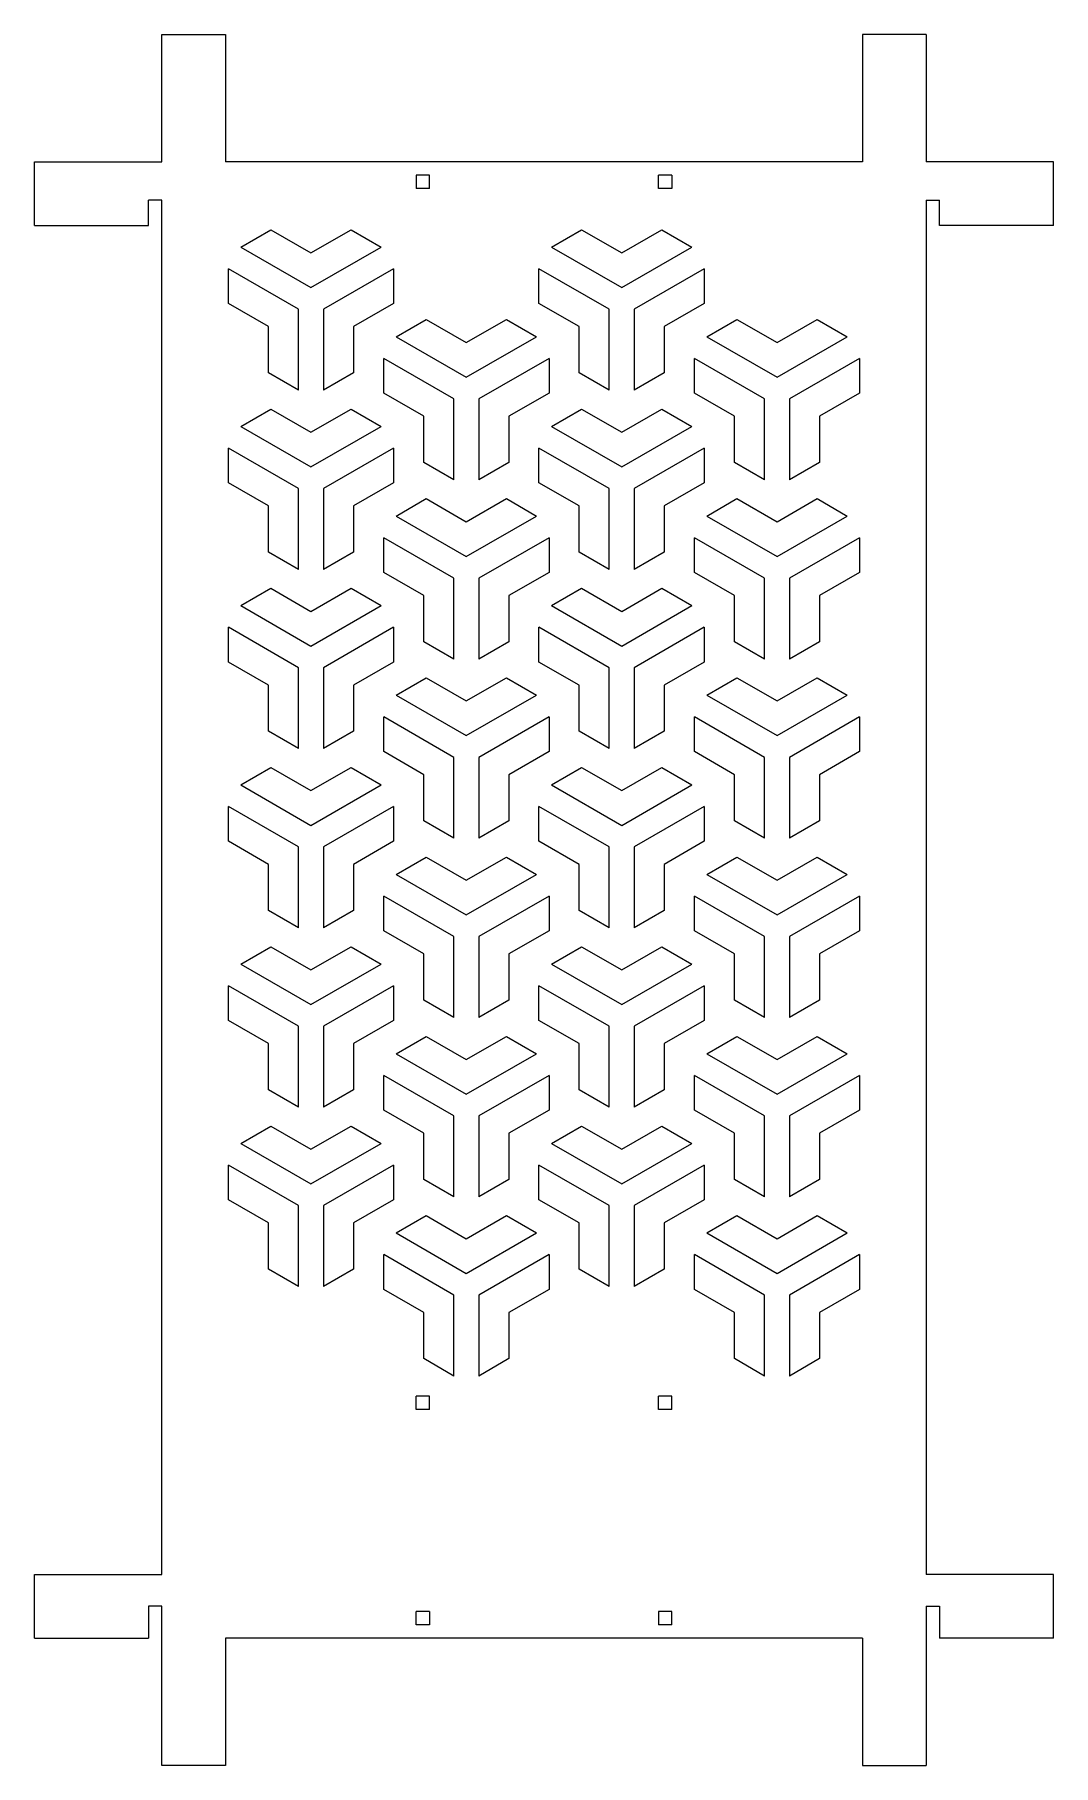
# Model space of a CAD drawing. Header units: millimetres. Extents: x -63 to 63, y -107 to 107.
import ezdxf

# ---------------------------------------------------------------- set-up
doc = ezdxf.new("R2010")
doc.units = ezdxf.units.MM

msp = doc.modelspace()

# ---------------------------------------------------------------- linework, layer by layer
at = {"color": 7, "linetype": 'Continuous', "lineweight": 25}
for p, q in [((-47.25, 107.1), (-39.38, 107.1)), ((-47.25, 91.35), (-47.25, 107.1)), ((-39.38, 107.1), (-39.38, 91.35)), ((47.25, 107.1), (39.38, 107.1)), ((39.38, 107.1), (39.38, 91.35)), ((47.25, 107.1), (47.25, 91.35)), ((-63, 91.35), (-47.25, 91.35)), ((-63, 83.47), (-63, 91.35)), ((39.38, 91.35), (-39.38, 91.35)), ((63, 91.35), (47.25, 91.35)), ((63, 83.47), (63, 91.35)), ((-15.8, 89.7), (-15.8, 88.05)), ((-14.15, 89.7), (-15.8, 89.7)), ((-14.15, 88.05), (-15.8, 88.05)), ((-14.15, 88.05), (-14.15, 89.7)), ((15.8, 89.7), (14.15, 89.7)), ((14.15, 88.05), (14.15, 89.7)), ((15.8, 88.05), (14.15, 88.05)), ((15.8, 89.7), (15.8, 88.05)), ((-48.9, 83.47), (-48.9, 86.6)), ((-47.25, 86.6), (-48.9, 86.6)), ((-47.25, -83.47), (-47.25, 86.6)), ((47.25, 86.6), (47.25, -83.47)), ((47.25, 86.6), (48.9, 86.6)), ((48.9, 83.47), (48.9, 86.6)), ((-63, 83.47), (-48.9, 83.47)), ((-37.49, 80.8), (-33.77, 82.95)), ((-33.77, 82.95), (-28.82, 80.09)), ((-28.82, 80.09), (-23.87, 82.95)), ((-23.87, 82.95), (-20.15, 80.8)), ((0.93, 80.8), (4.65, 82.95)), ((4.65, 82.95), (9.61, 80.09)), ((9.61, 80.09), (14.56, 82.95)), ((14.56, 82.95), (18.28, 80.8)), ((63, 83.47), (48.9, 83.47)), ((-37.49, 80.8), (-28.82, 75.79)), ((-28.82, 75.79), (-20.15, 80.8)), ((0.93, 80.8), (9.61, 75.79)), ((9.61, 75.79), (18.28, 80.8)), ((-39.04, 73.82), (-39.04, 78.11)), ((-30.37, 73.11), (-39.04, 78.11)), ((-18.6, 78.11), (-27.27, 73.11)), ((-18.6, 78.11), (-18.6, 73.82)), ((-0.62, 73.82), (-0.62, 78.11)), ((8.06, 73.11), (-0.62, 78.11)), ((19.83, 78.11), (11.16, 73.11)), ((19.83, 78.11), (19.83, 73.82)), ((-34.09, 70.96), (-39.04, 73.82)), ((-30.37, 63.1), (-30.37, 73.11)), ((-27.27, 73.11), (-27.27, 63.1)), ((-18.6, 73.82), (-23.55, 70.96)), ((4.34, 70.96), (-0.62, 73.82)), ((8.06, 63.1), (8.06, 73.11)), ((11.16, 73.11), (11.16, 63.1)), ((19.83, 73.82), (14.88, 70.96)), ((-34.09, 65.24), (-34.09, 70.96)), ((-23.55, 70.96), (-23.55, 65.24)), ((-18.28, 69.71), (-14.56, 71.86)), ((-14.56, 71.86), (-9.61, 69)), ((-9.61, 69), (-4.65, 71.86)), ((-4.65, 71.86), (-0.93, 69.71)), ((4.34, 65.24), (4.34, 70.96)), ((14.88, 70.96), (14.88, 65.24)), ((20.15, 69.71), (23.87, 71.86)), ((23.87, 71.86), (28.82, 69)), ((28.82, 69), (33.77, 71.86)), ((33.77, 71.86), (37.49, 69.71)), ((-18.28, 69.71), (-9.61, 64.7)), ((-9.61, 64.7), (-0.93, 69.71)), ((20.15, 69.71), (28.82, 64.7)), ((28.82, 64.7), (37.49, 69.71)), ((-19.83, 62.73), (-19.83, 67.02)), ((-11.16, 62.02), (-19.83, 67.02)), ((0.62, 67.02), (-8.06, 62.02)), ((0.62, 67.02), (0.62, 62.73)), ((18.6, 62.73), (18.6, 67.02)), ((27.27, 62.02), (18.6, 67.02)), ((39.04, 67.02), (30.37, 62.02)), ((39.04, 67.02), (39.04, 62.73)), ((-30.37, 63.1), (-34.09, 65.24)), ((-23.55, 65.24), (-27.27, 63.1)), ((8.06, 63.1), (4.34, 65.24)), ((14.88, 65.24), (11.16, 63.1)), ((-14.88, 59.87), (-19.83, 62.73)), ((0.62, 62.73), (-4.34, 59.87)), ((23.55, 59.87), (18.6, 62.73)), ((39.04, 62.73), (34.09, 59.87)), ((-37.49, 58.62), (-33.77, 60.76)), ((-33.77, 60.76), (-28.82, 57.91)), ((-28.82, 57.91), (-23.87, 60.76)), ((-23.87, 60.76), (-20.15, 58.62)), ((-11.16, 52), (-11.16, 62.02)), ((-8.06, 62.02), (-8.06, 52)), ((0.93, 58.62), (4.65, 60.76)), ((4.65, 60.76), (9.61, 57.91)), ((9.61, 57.91), (14.56, 60.76)), ((14.56, 60.76), (18.28, 58.62)), ((27.27, 52), (27.27, 62.02)), ((30.37, 62.02), (30.37, 52)), ((-37.49, 58.62), (-28.82, 53.61)), ((-28.82, 53.61), (-20.15, 58.62)), ((-14.88, 54.15), (-14.88, 59.87)), ((-4.34, 59.87), (-4.34, 54.15)), ((0.93, 58.62), (9.61, 53.61)), ((9.61, 53.61), (18.28, 58.62)), ((23.55, 54.15), (23.55, 59.87)), ((34.09, 59.87), (34.09, 54.15)), ((-39.04, 51.64), (-39.04, 55.93)), ((-30.37, 50.93), (-39.04, 55.93)), ((-18.6, 55.93), (-27.27, 50.93)), ((-18.6, 55.93), (-18.6, 51.64)), ((-0.62, 51.64), (-0.62, 55.93)), ((8.06, 50.93), (-0.62, 55.93)), ((19.83, 55.93), (11.16, 50.93)), ((19.83, 55.93), (19.83, 51.64)), ((-11.16, 52), (-14.88, 54.15)), ((-4.34, 54.15), (-8.06, 52)), ((27.27, 52), (23.55, 54.15)), ((34.09, 54.15), (30.37, 52)), ((-34.09, 48.78), (-39.04, 51.64)), ((-18.6, 51.64), (-23.55, 48.78)), ((4.34, 48.78), (-0.62, 51.64)), ((19.83, 51.64), (14.88, 48.78)), ((-30.37, 40.91), (-30.37, 50.93)), ((-27.27, 50.93), (-27.27, 40.91)), ((-18.28, 47.52), (-14.56, 49.67)), ((-14.56, 49.67), (-9.61, 46.81)), ((-9.61, 46.81), (-4.65, 49.67)), ((-4.65, 49.67), (-0.93, 47.52)), ((8.06, 40.91), (8.06, 50.93)), ((11.16, 50.93), (11.16, 40.91)), ((20.15, 47.52), (23.87, 49.67)), ((23.87, 49.67), (28.82, 46.81)), ((28.82, 46.81), (33.77, 49.67)), ((33.77, 49.67), (37.49, 47.52)), ((-34.09, 43.06), (-34.09, 48.78)), ((-23.55, 48.78), (-23.55, 43.06)), ((-18.28, 47.52), (-9.61, 42.52)), ((-9.61, 42.52), (-0.93, 47.52)), ((4.34, 43.06), (4.34, 48.78)), ((14.88, 48.78), (14.88, 43.06)), ((20.15, 47.52), (28.82, 42.52)), ((28.82, 42.52), (37.49, 47.52)), ((-30.37, 40.91), (-34.09, 43.06)), ((-23.55, 43.06), (-27.27, 40.91)), ((-19.83, 40.54), (-19.83, 44.84)), ((-11.16, 39.83), (-19.83, 44.84)), ((0.62, 44.84), (-8.06, 39.83)), ((0.62, 44.84), (0.62, 40.54)), ((8.06, 40.91), (4.34, 43.06)), ((14.88, 43.06), (11.16, 40.91)), ((18.6, 40.54), (18.6, 44.84)), ((27.27, 39.83), (18.6, 44.84)), ((39.04, 44.84), (30.37, 39.83)), ((39.04, 44.84), (39.04, 40.54)), ((-37.49, 36.43), (-33.77, 38.58)), ((-33.77, 38.58), (-28.82, 35.72)), ((-28.82, 35.72), (-23.87, 38.58)), ((-23.87, 38.58), (-20.15, 36.43)), ((-14.88, 37.69), (-19.83, 40.54)), ((-11.16, 29.82), (-11.16, 39.83)), ((-8.06, 39.83), (-8.06, 29.82)), ((0.62, 40.54), (-4.34, 37.69)), ((0.93, 36.43), (4.65, 38.58)), ((4.65, 38.58), (9.61, 35.72)), ((9.61, 35.72), (14.56, 38.58)), ((14.56, 38.58), (18.28, 36.43)), ((23.55, 37.69), (18.6, 40.54)), ((27.27, 29.82), (27.27, 39.83)), ((30.37, 39.83), (30.37, 29.82)), ((39.04, 40.54), (34.09, 37.69)), ((-37.49, 36.43), (-28.82, 31.43)), ((-28.82, 31.43), (-20.15, 36.43)), ((-14.88, 31.97), (-14.88, 37.69)), ((-4.34, 37.69), (-4.34, 31.97)), ((0.93, 36.43), (9.61, 31.43)), ((9.61, 31.43), (18.28, 36.43)), ((23.55, 31.97), (23.55, 37.69)), ((34.09, 37.69), (34.09, 31.97)), ((-39.04, 29.45), (-39.04, 33.75)), ((-30.37, 28.74), (-39.04, 33.75)), ((-18.6, 33.75), (-27.27, 28.74)), ((-18.6, 33.75), (-18.6, 29.45)), ((-0.62, 29.45), (-0.62, 33.75)), ((8.06, 28.74), (-0.62, 33.75)), ((19.83, 33.75), (11.16, 28.74)), ((19.83, 33.75), (19.83, 29.45)), ((-11.16, 29.82), (-14.88, 31.97)), ((-4.34, 31.97), (-8.06, 29.82)), ((27.27, 29.82), (23.55, 31.97)), ((34.09, 31.97), (30.37, 29.82)), ((-34.09, 26.59), (-39.04, 29.45)), ((-30.37, 18.73), (-30.37, 28.74)), ((-27.27, 28.74), (-27.27, 18.73)), ((-18.6, 29.45), (-23.55, 26.59)), ((4.34, 26.59), (-0.62, 29.45)), ((8.06, 18.73), (8.06, 28.74)), ((11.16, 28.74), (11.16, 18.73)), ((19.83, 29.45), (14.88, 26.59)), ((-34.09, 20.88), (-34.09, 26.59)), ((-23.55, 26.59), (-23.55, 20.88)), ((-18.28, 25.34), (-14.56, 27.49)), ((-14.56, 27.49), (-9.61, 24.63)), ((-9.61, 24.63), (-4.65, 27.49)), ((-4.65, 27.49), (-0.93, 25.34)), ((4.34, 20.88), (4.34, 26.59)), ((14.88, 26.59), (14.88, 20.88)), ((20.15, 25.34), (23.87, 27.49)), ((23.87, 27.49), (28.82, 24.63)), ((28.82, 24.63), (33.77, 27.49)), ((33.77, 27.49), (37.49, 25.34)), ((-18.28, 25.34), (-9.61, 20.34)), ((-9.61, 20.34), (-0.93, 25.34)), ((20.15, 25.34), (28.82, 20.34)), ((28.82, 20.34), (37.49, 25.34)), ((-19.83, 18.36), (-19.83, 22.66)), ((-11.16, 17.65), (-19.83, 22.66)), ((0.62, 22.66), (-8.06, 17.65)), ((0.62, 22.66), (0.62, 18.36)), ((18.6, 18.36), (18.6, 22.66)), ((27.27, 17.65), (18.6, 22.66)), ((39.04, 22.66), (30.37, 17.65)), ((39.04, 22.66), (39.04, 18.36)), ((-30.37, 18.73), (-34.09, 20.88)), ((-23.55, 20.88), (-27.27, 18.73)), ((8.06, 18.73), (4.34, 20.88)), ((14.88, 20.88), (11.16, 18.73)), ((-14.88, 15.5), (-19.83, 18.36)), ((-11.16, 7.64), (-11.16, 17.65)), ((-8.06, 17.65), (-8.06, 7.64)), ((0.62, 18.36), (-4.34, 15.5)), ((23.55, 15.5), (18.6, 18.36)), ((27.27, 7.64), (27.27, 17.65)), ((30.37, 17.65), (30.37, 7.64)), ((39.04, 18.36), (34.09, 15.5)), ((-37.49, 14.25), (-33.77, 16.4)), ((-33.77, 16.4), (-28.82, 13.54)), ((-28.82, 13.54), (-23.87, 16.4)), ((-23.87, 16.4), (-20.15, 14.25)), ((-14.88, 9.79), (-14.88, 15.5)), ((-4.34, 15.5), (-4.34, 9.79)), ((0.93, 14.25), (4.65, 16.4)), ((4.65, 16.4), (9.61, 13.54)), ((9.61, 13.54), (14.56, 16.4)), ((14.56, 16.4), (18.28, 14.25)), ((23.55, 9.79), (23.55, 15.5)), ((34.09, 15.5), (34.09, 9.79)), ((-37.49, 14.25), (-28.82, 9.24)), ((-28.82, 9.24), (-20.15, 14.25)), ((0.93, 14.25), (9.61, 9.24)), ((9.61, 9.24), (18.28, 14.25)), ((-39.04, 7.27), (-39.04, 11.57)), ((-30.37, 6.56), (-39.04, 11.57)), ((-18.6, 11.57), (-27.27, 6.56)), ((-18.6, 11.57), (-18.6, 7.27)), ((-0.62, 7.27), (-0.62, 11.57)), ((8.06, 6.56), (-0.62, 11.57)), ((19.83, 11.57), (11.16, 6.56)), ((19.83, 11.57), (19.83, 7.27)), ((-11.16, 7.64), (-14.88, 9.79)), ((-4.34, 9.79), (-8.06, 7.64)), ((27.27, 7.64), (23.55, 9.79)), ((34.09, 9.79), (30.37, 7.64)), ((-34.09, 4.41), (-39.04, 7.27)), ((-30.37, -3.45), (-30.37, 6.56)), ((-27.27, 6.56), (-27.27, -3.45)), ((-18.6, 7.27), (-23.55, 4.41)), ((4.34, 4.41), (-0.62, 7.27)), ((8.06, -3.45), (8.06, 6.56)), ((11.16, 6.56), (11.16, -3.45)), ((19.83, 7.27), (14.88, 4.41)), ((-34.09, -1.31), (-34.09, 4.41)), ((-23.55, 4.41), (-23.55, -1.31)), ((-18.28, 3.16), (-14.56, 5.31)), ((-14.56, 5.31), (-9.61, 2.45)), ((-9.61, 2.45), (-4.65, 5.31)), ((-4.65, 5.31), (-0.93, 3.16)), ((4.34, -1.31), (4.34, 4.41)), ((14.88, 4.41), (14.88, -1.31)), ((20.15, 3.16), (23.87, 5.31)), ((23.87, 5.31), (28.82, 2.45)), ((28.82, 2.45), (33.77, 5.31)), ((33.77, 5.31), (37.49, 3.16)), ((-18.28, 3.16), (-9.61, -1.85)), ((-9.61, -1.85), (-0.93, 3.16)), ((20.15, 3.16), (28.82, -1.85)), ((28.82, -1.85), (37.49, 3.16)), ((-19.83, -3.82), (-19.83, 0.47)), ((-11.16, -4.53), (-19.83, 0.47)), ((0.62, 0.47), (-8.06, -4.53)), ((0.62, 0.47), (0.62, -3.82)), ((18.6, -3.82), (18.6, 0.47)), ((27.27, -4.53), (18.6, 0.47)), ((39.04, 0.47), (30.37, -4.53)), ((39.04, 0.47), (39.04, -3.82)), ((-30.37, -3.45), (-34.09, -1.31)), ((-23.55, -1.31), (-27.27, -3.45)), ((8.06, -3.45), (4.34, -1.31)), ((14.88, -1.31), (11.16, -3.45)), ((-14.88, -6.68), (-19.83, -3.82)), ((0.62, -3.82), (-4.34, -6.68)), ((23.55, -6.68), (18.6, -3.82)), ((39.04, -3.82), (34.09, -6.68)), ((-37.49, -7.93), (-33.77, -5.79)), ((-33.77, -5.79), (-28.82, -8.64)), ((-28.82, -8.64), (-23.87, -5.79)), ((-23.87, -5.79), (-20.15, -7.93)), ((-11.16, -14.54), (-11.16, -4.53)), ((-8.06, -4.53), (-8.06, -14.54)), ((0.93, -7.93), (4.65, -5.79)), ((4.65, -5.79), (9.61, -8.64)), ((9.61, -8.64), (14.56, -5.79)), ((14.56, -5.79), (18.28, -7.93)), ((27.27, -14.54), (27.27, -4.53)), ((30.37, -4.53), (30.37, -14.54)), ((-37.49, -7.93), (-28.82, -12.94)), ((-28.82, -12.94), (-20.15, -7.93)), ((-14.88, -12.4), (-14.88, -6.68)), ((-4.34, -6.68), (-4.34, -12.4)), ((0.93, -7.93), (9.61, -12.94)), ((9.61, -12.94), (18.28, -7.93)), ((23.55, -12.4), (23.55, -6.68)), ((34.09, -6.68), (34.09, -12.4)), ((-39.04, -14.91), (-39.04, -10.62)), ((-30.37, -15.62), (-39.04, -10.62)), ((-18.6, -10.62), (-27.27, -15.62)), ((-18.6, -10.62), (-18.6, -14.91)), ((-0.62, -14.91), (-0.62, -10.62)), ((8.06, -15.62), (-0.62, -10.62)), ((19.83, -10.62), (11.16, -15.62)), ((19.83, -10.62), (19.83, -14.91)), ((-11.16, -14.54), (-14.88, -12.4)), ((-4.34, -12.4), (-8.06, -14.54)), ((27.27, -14.54), (23.55, -12.4)), ((34.09, -12.4), (30.37, -14.54)), ((-34.09, -17.77), (-39.04, -14.91)), ((-18.6, -14.91), (-23.55, -17.77)), ((4.34, -17.77), (-0.62, -14.91)), ((19.83, -14.91), (14.88, -17.77)), ((-30.37, -25.64), (-30.37, -15.62)), ((-27.27, -15.62), (-27.27, -25.64)), ((-18.28, -19.02), (-14.56, -16.88)), ((-14.56, -16.88), (-9.61, -19.74)), ((-9.61, -19.74), (-4.65, -16.88)), ((-4.65, -16.88), (-0.93, -19.02)), ((8.06, -25.64), (8.06, -15.62)), ((11.16, -15.62), (11.16, -25.64)), ((20.15, -19.02), (23.87, -16.88)), ((23.87, -16.88), (28.82, -19.74)), ((28.82, -19.74), (33.77, -16.88)), ((33.77, -16.88), (37.49, -19.02)), ((-34.09, -23.49), (-34.09, -17.77)), ((-23.55, -17.77), (-23.55, -23.49)), ((-18.28, -19.02), (-9.61, -24.03)), ((-9.61, -24.03), (-0.93, -19.02)), ((4.34, -23.49), (4.34, -17.77)), ((14.88, -17.77), (14.88, -23.49)), ((20.15, -19.02), (28.82, -24.03)), ((28.82, -24.03), (37.49, -19.02)), ((-30.37, -25.64), (-34.09, -23.49)), ((-23.55, -23.49), (-27.27, -25.64)), ((-19.83, -26), (-19.83, -21.71)), ((-11.16, -26.72), (-19.83, -21.71)), ((0.62, -21.71), (-8.06, -26.72)), ((0.62, -21.71), (0.62, -26)), ((8.06, -25.64), (4.34, -23.49)), ((14.88, -23.49), (11.16, -25.64)), ((18.6, -26), (18.6, -21.71)), ((27.27, -26.72), (18.6, -21.71)), ((39.04, -21.71), (30.37, -26.72)), ((39.04, -21.71), (39.04, -26)), ((-14.88, -28.86), (-19.83, -26)), ((-11.16, -36.73), (-11.16, -26.72)), ((-8.06, -26.72), (-8.06, -36.73)), ((0.62, -26), (-4.34, -28.86)), ((23.55, -28.86), (18.6, -26)), ((27.27, -36.73), (27.27, -26.72)), ((30.37, -26.72), (30.37, -36.73)), ((39.04, -26), (34.09, -28.86)), ((-37.49, -30.12), (-33.77, -27.97)), ((-33.77, -27.97), (-28.82, -30.83)), ((-28.82, -30.83), (-23.87, -27.97)), ((-23.87, -27.97), (-20.15, -30.12)), ((-14.88, -34.58), (-14.88, -28.86)), ((-4.34, -28.86), (-4.34, -34.58)), ((0.93, -30.12), (4.65, -27.97)), ((4.65, -27.97), (9.61, -30.83)), ((9.61, -30.83), (14.56, -27.97)), ((14.56, -27.97), (18.28, -30.12)), ((23.55, -34.58), (23.55, -28.86)), ((34.09, -28.86), (34.09, -34.58)), ((-37.49, -30.12), (-28.82, -35.12)), ((-28.82, -35.12), (-20.15, -30.12)), ((0.93, -30.12), (9.61, -35.12)), ((9.61, -35.12), (18.28, -30.12)), ((-39.04, -37.1), (-39.04, -32.8)), ((-30.37, -37.81), (-39.04, -32.8)), ((-18.6, -32.8), (-27.27, -37.81)), ((-18.6, -32.8), (-18.6, -37.1)), ((-0.62, -37.1), (-0.62, -32.8)), ((8.06, -37.81), (-0.62, -32.8)), ((19.83, -32.8), (11.16, -37.81)), ((19.83, -32.8), (19.83, -37.1)), ((-11.16, -36.73), (-14.88, -34.58)), ((-4.34, -34.58), (-8.06, -36.73)), ((27.27, -36.73), (23.55, -34.58)), ((34.09, -34.58), (30.37, -36.73)), ((-34.09, -39.95), (-39.04, -37.1)), ((-30.37, -47.82), (-30.37, -37.81)), ((-27.27, -37.81), (-27.27, -47.82)), ((-18.6, -37.1), (-23.55, -39.95)), ((4.34, -39.95), (-0.62, -37.1)), ((8.06, -47.82), (8.06, -37.81)), ((11.16, -37.81), (11.16, -47.82)), ((19.83, -37.1), (14.88, -39.95)), ((-34.09, -45.67), (-34.09, -39.95)), ((-23.55, -39.95), (-23.55, -45.67)), ((-18.28, -41.21), (-14.56, -39.06)), ((-14.56, -39.06), (-9.61, -41.92)), ((-9.61, -41.92), (-4.65, -39.06)), ((-4.65, -39.06), (-0.93, -41.21)), ((4.34, -45.67), (4.34, -39.95)), ((14.88, -39.95), (14.88, -45.67)), ((20.15, -41.21), (23.87, -39.06)), ((23.87, -39.06), (28.82, -41.92)), ((28.82, -41.92), (33.77, -39.06)), ((33.77, -39.06), (37.49, -41.21)), ((-18.28, -41.21), (-9.61, -46.21)), ((-9.61, -46.21), (-0.93, -41.21)), ((20.15, -41.21), (28.82, -46.21)), ((28.82, -46.21), (37.49, -41.21)), ((-19.83, -48.19), (-19.83, -43.89)), ((-11.16, -48.9), (-19.83, -43.89)), ((0.62, -43.89), (-8.06, -48.9)), ((0.62, -43.89), (0.62, -48.19)), ((18.6, -48.19), (18.6, -43.89)), ((27.27, -48.9), (18.6, -43.89)), ((39.04, -43.89), (30.37, -48.9)), ((39.04, -43.89), (39.04, -48.19)), ((-30.37, -47.82), (-34.09, -45.67)), ((-23.55, -45.67), (-27.27, -47.82)), ((8.06, -47.82), (4.34, -45.67)), ((14.88, -45.67), (11.16, -47.82)), ((-14.88, -51.05), (-19.83, -48.19)), ((-11.16, -58.91), (-11.16, -48.9)), ((-8.06, -48.9), (-8.06, -58.91)), ((0.62, -48.19), (-4.34, -51.05)), ((23.55, -51.05), (18.6, -48.19)), ((27.27, -58.91), (27.27, -48.9)), ((30.37, -48.9), (30.37, -58.91)), ((39.04, -48.19), (34.09, -51.05)), ((-14.88, -56.76), (-14.88, -51.05)), ((-4.34, -51.05), (-4.34, -56.76)), ((23.55, -56.76), (23.55, -51.05)), ((34.09, -51.05), (34.09, -56.76)), ((-11.16, -58.91), (-14.88, -56.76)), ((-4.34, -56.76), (-8.06, -58.91)), ((27.27, -58.91), (23.55, -56.76)), ((34.09, -56.76), (30.37, -58.91)), ((-15.8, -63.05), (-15.8, -61.4)), ((-14.15, -61.4), (-15.8, -61.4)), ((-14.15, -63.05), (-14.15, -61.4)), ((14.15, -63.05), (14.15, -61.4)), ((15.8, -61.4), (14.15, -61.4)), ((15.8, -63.05), (15.8, -61.4)), ((-14.15, -63.05), (-15.8, -63.05)), ((15.8, -63.05), (14.15, -63.05)), ((-63, -83.47), (-47.25, -83.47)), ((-63, -91.35), (-63, -83.47)), ((63, -83.47), (47.25, -83.47)), ((63, -91.35), (63, -83.47)), ((-48.9, -87.41), (-48.9, -91.35)), ((-47.25, -87.41), (-48.9, -87.41)), ((-47.25, -107.1), (-47.25, -87.41)), ((47.25, -87.41), (47.25, -107.1)), ((47.25, -87.41), (48.9, -87.41)), ((48.9, -87.41), (48.9, -91.35)), ((-14.15, -88.05), (-15.8, -88.05)), ((-15.8, -89.7), (-15.8, -88.05)), ((-14.15, -89.7), (-15.8, -89.7)), ((-14.15, -88.05), (-14.15, -89.7)), ((14.15, -88.05), (14.15, -89.7)), ((15.8, -88.05), (14.15, -88.05)), ((15.8, -89.7), (14.15, -89.7)), ((15.8, -89.7), (15.8, -88.05)), ((-63, -91.35), (-48.9, -91.35)), ((-39.38, -91.35), (-39.38, -107.1)), ((39.38, -91.35), (-39.38, -91.35)), ((39.38, -91.35), (39.38, -107.1)), ((63, -91.35), (48.9, -91.35)), ((-39.38, -107.1), (-47.25, -107.1)), ((39.38, -107.1), (47.25, -107.1))]:
    msp.add_line(p, q, dxfattribs=at)

doc.saveas('drawing.dxf')
